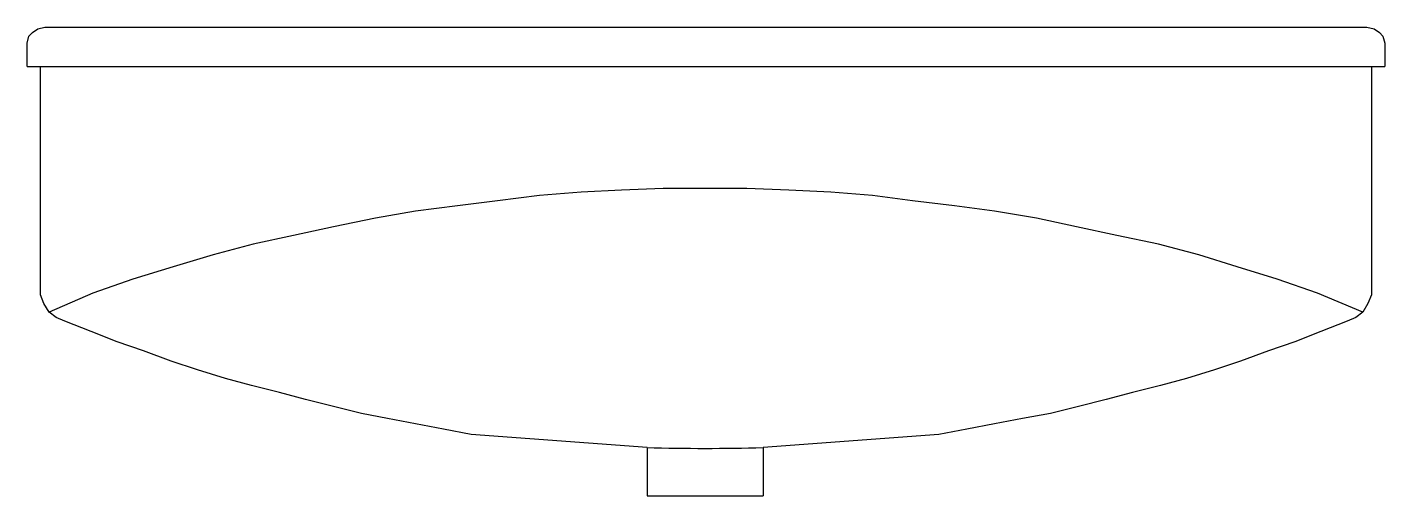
# Model space of a CAD drawing. Extents: x -845.36 to -844.798, y 501.37 to 501.564.
import ezdxf

# ---------------------------------------------------------------- set-up
doc = ezdxf.new("R2010")
doc.units = 0
doc.header["$LTSCALE"] = 50
doc.header["$MEASUREMENT"] = 0
doc.layers.add('A-PECAS', color=2, linetype='CONTINUOUS')

msp = doc.modelspace()

# ---------------------------------------------------------------- linework, layer by layer
at = {"layer": 'A-PECAS', "color": 2}
for p, q in [((-845.3596, 501.5476), (-845.35961, 501.55725)), ((-844.79823, 501.55725), (-844.7982, 501.5476)), ((-845.10329, 501.38995), (-845.10329, 501.36995)), ((-845.05529, 501.38995), (-845.05529, 501.36995)), ((-845.10329, 501.36995), (-845.05529, 501.36995))]:
    msp.add_line(p, q, dxfattribs=at)
at = {"layer": 'A-PECAS', "color": 1}
msp.add_line((-845.3596, 501.5476), (-844.7982, 501.5476), dxfattribs=at)
at = {"layer": 'A-PECAS', "color": 2}
for points in [[(-845.35961, 501.55725), (-845.35888, 501.5602), (-845.3574, 501.56167), (-845.3552, 501.56314), (-845.35225, 501.56387), (-845.35225, 501.56387), (-845.35152, 501.56387), (-845.35078, 501.56387), (-845.34931, 501.56387), (-845.34858, 501.56387), (-845.07929, 501.56387), (-844.81, 501.56387), (-844.81, 501.56387), (-844.80853, 501.56387), (-844.80779, 501.56387), (-844.80632, 501.56387), (-844.80559, 501.56387), (-844.80559, 501.56387), (-844.80264, 501.56314), (-844.80044, 501.56167), (-844.79897, 501.5602), (-844.79823, 501.55725)], [(-845.10329, 501.38995), (-845.17595, 501.39539), (-845.18749, 501.39756), (-845.19903, 501.39972), (-845.21057, 501.40189), (-845.22139, 501.40405), (-845.23293, 501.40694), (-845.24447, 501.40982), (-845.25529, 501.41271), (-845.26683, 501.41559), (-845.27765, 501.41848), (-845.2892, 501.42208), (-845.30002, 501.42569), (-845.31156, 501.43002), (-845.32238, 501.43363), (-845.3332, 501.43795), (-845.34402, 501.44228), (-845.34402, 501.44228), (-845.34762, 501.44372), (-845.35051, 501.44589), (-845.35267, 501.44949), (-845.35412, 501.4531), (-845.35412, 501.5476), (-845.35412, 501.5476)], [(-844.80374, 501.5476), (-844.80374, 501.4531), (-844.80374, 501.4531), (-844.80518, 501.44949), (-844.80735, 501.44589), (-844.81023, 501.44372), (-844.81384, 501.44228), (-844.81384, 501.44228), (-844.82466, 501.43795), (-844.83548, 501.43363), (-844.8463, 501.43002), (-844.85784, 501.42569), (-844.86866, 501.42208), (-844.8802, 501.41848), (-844.89102, 501.41559), (-844.90256, 501.41271), (-844.91338, 501.40982), (-844.92492, 501.40694), (-844.93647, 501.40405), (-844.94801, 501.40189), (-844.95955, 501.39972), (-844.97109, 501.39756), (-844.98263, 501.39539), (-845.05529, 501.38995)]]:
    msp.add_lwpolyline(points, dxfattribs=at)
at = {"layer": 'A-PECAS', "color": 1}
msp.add_lwpolyline([(-844.80735, 501.44589), (-844.80735, 501.44589), (-844.8261, 501.45382), (-844.84269, 501.45959), (-844.85928, 501.46464), (-844.87515, 501.46969), (-844.89174, 501.47402), (-844.90905, 501.47763), (-844.92565, 501.48123), (-844.94224, 501.48484), (-844.95955, 501.48772), (-844.97614, 501.48989), (-844.99345, 501.49205), (-845.01004, 501.49422), (-845.02735, 501.49566), (-845.04466, 501.49638), (-845.06198, 501.4971), (-845.07929, 501.4971), (-845.07929, 501.4971), (-845.0966, 501.4971), (-845.11391, 501.49638), (-845.1305, 501.49566), (-845.14781, 501.49422), (-845.16513, 501.49205), (-845.18172, 501.48989), (-845.19903, 501.48772), (-845.21562, 501.48484), (-845.23293, 501.48123), (-845.24952, 501.47763), (-845.26611, 501.47402), (-845.2827, 501.46969), (-845.29929, 501.46464), (-845.31588, 501.45959), (-845.33248, 501.45382), (-845.35051, 501.44589)], dxfattribs=at)
msp.add_arc((-845.07929, 502.26199), 0.87238, 268.42353, 271.57647, dxfattribs=at)

doc.saveas('drawing.dxf')
